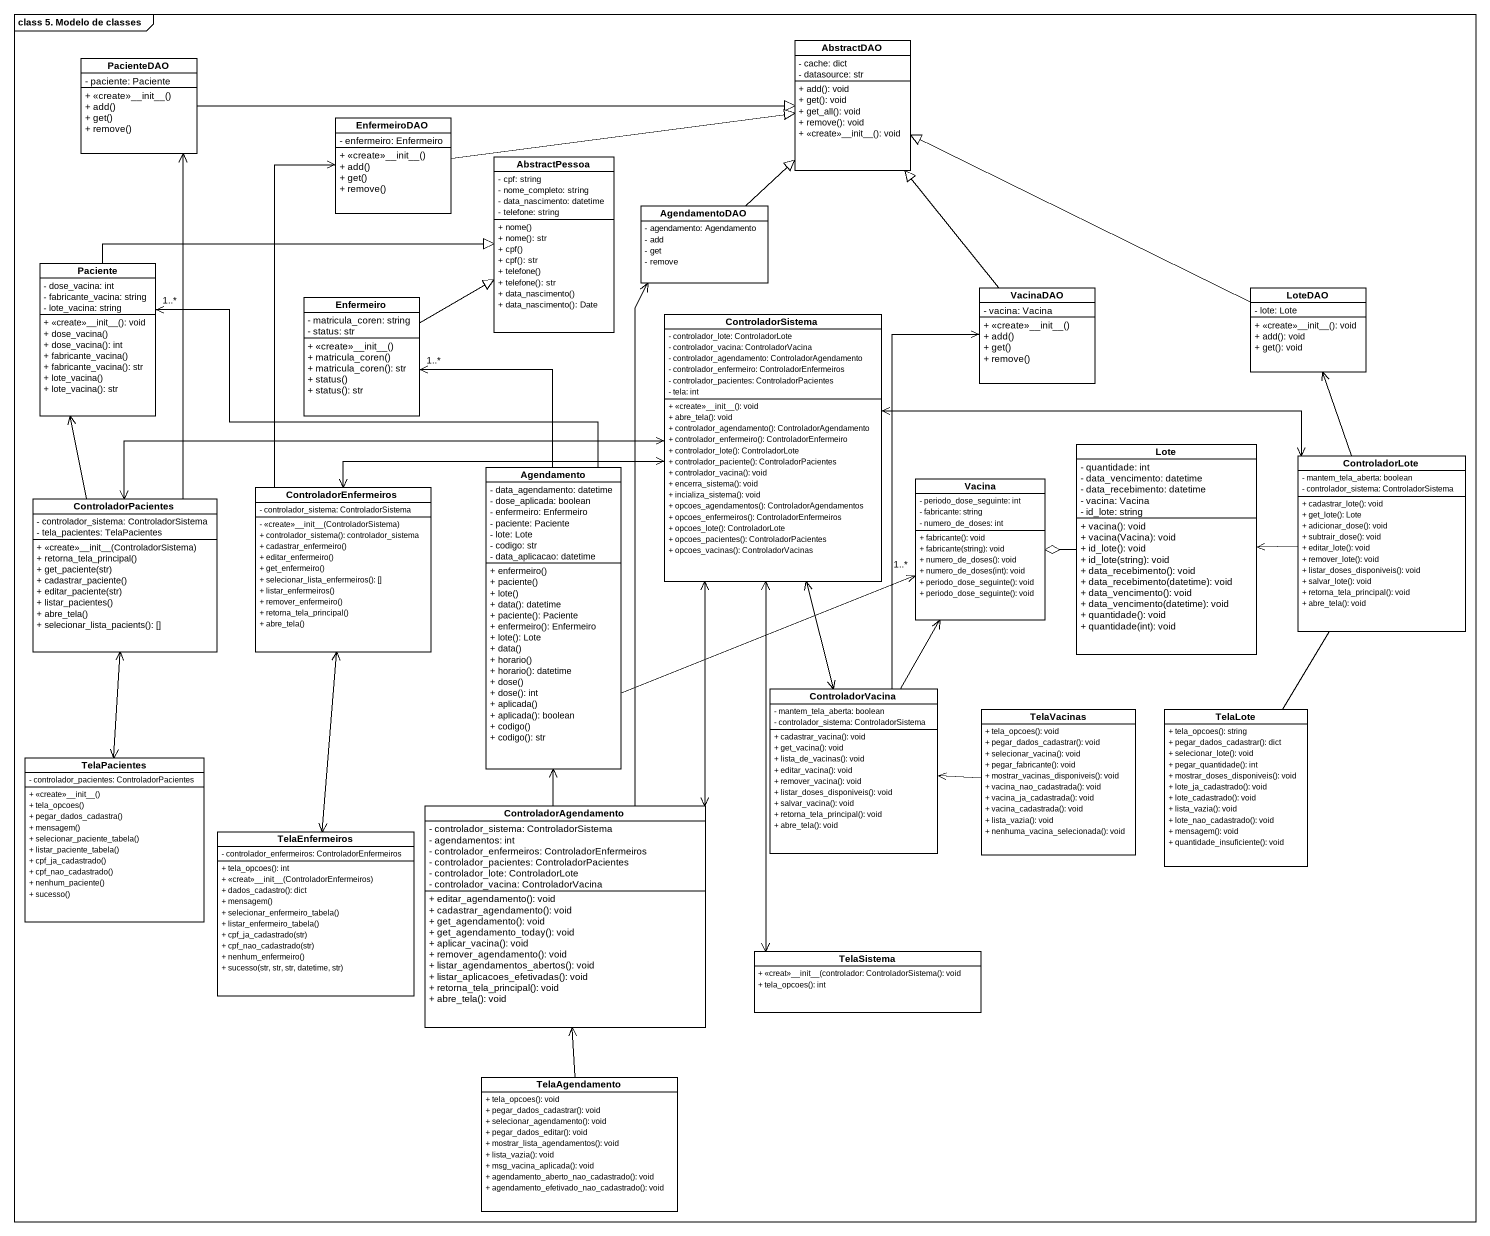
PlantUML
@startuml
mainframe class 5. Modelo de classes
hide circle
hide empty members
skinparam classAttributeIconSize 0
class PacienteDAO {
  - paciente: Paciente
  + <<create>>~__init~__()
  + add()
  + get()
  + remove()
}
class AbstractDAO {
  - cache: dict
  - datasource: str
  + add(): void
  + get(): void
  + get_all(): void
  + remove(): void
  + <<create>>~__init~__(): void
}
class EnfermeiroDAO {
  - enfermeiro: Enfermeiro
  + <<create>>~__init~__()
  + add()
  + get()
  + remove()
}
class AbstractPessoa {
  - cpf: string
  - nome_completo: string
  - data_nascimento: datetime
  - telefone: string
  + nome()
  + nome(): str
  + cpf()
  + cpf(): str
  + telefone()
  + telefone(): str
  + data_nascimento()
  + data_nascimento(): Date
}
class AgendamentoDAO {
  - agendamento: Agendamento
  - add
  - get
  - remove
}
class Paciente {
  - dose_vacina: int
  - fabricante_vacina: string
  - lote_vacina: string
  + <<create>>~__init~__(): void
  + dose_vacina()
  + dose_vacina(): int
  + fabricante_vacina()
  + fabricante_vacina(): str
  + lote_vacina()
  + lote_vacina(): str
}
class Enfermeiro {
  - matricula_coren: string
  - status: str
  + <<create>>~__init~__()
  + matricula_coren()
  + matricula_coren(): str
  + status()
  + status(): str
}
class VacinaDAO {
  - vacina: Vacina
  + <<create>>~__init~__()
  + add()
  + get()
  + remove()
}
class LoteDAO {
  - lote: Lote
  + <<create>>~__init~__(): void
  + add(): void
  + get(): void
}
class ControladorSistema {
  - controlador_lote: ControladorLote
  - controlador_vacina: ControladorVacina
  - controlador_agendamento: ControladorAgendamento
  - controlador_enfermeiro: ControladorEnfermeiros
  - controlador_pacientes: ControladorPacientes
  - tela: int
  + <<create>>~__init~__(): void
  + abre_tela(): void
  + controlador_agendamento(): ControladorAgendamento
  + controlador_enfermeiro(): ControladorEnfermeiro
  + controlador_lote(): ControladorLote
  + controlador_paciente(): ControladorPacientes
  + controlador_vacina(): void
  + encerra_sistema(): void
  + incializa_sistema(): void
  + opcoes_agendamentos(): ControladorAgendamentos
  + opcoes_enfermeiros(): ControladorEnfermeiros
  + opcoes_lote(): ControladorLote
  + opcoes_pacientes(): ControladorPacientes
  + opcoes_vacinas(): ControladorVacinas
}
class Lote {
  - quantidade: int
  - data_vencimento: datetime
  - data_recebimento: datetime
  - vacina: Vacina
  - id_lote: string
  + vacina(): void
  + vacina(Vacina): void
  + id_lote(): void
  + id_lote(string): void
  + data_recebimento(): void
  + data_recebimento(datetime): void
  + data_vencimento(): void
  + data_vencimento(datetime): void
  + quantidade(): void
  + quantidade(int): void
}
class ControladorLote {
  - mantem_tela_aberta: boolean
  - controlador_sistema: ControladorSistema
  + cadastrar_lote(): void
  + get_lote(): Lote
  + adicionar_dose(): void
  + subtrair_dose(): void
  + editar_lote(): void
  + remover_lote(): void
  + listar_doses_disponiveis(): void
  + salvar_lote(): void
  + retorna_tela_principal(): void
  + abre_tela(): void
}
class ControladorEnfermeiros {
  - controlador_sistema: ControladorSistema
  - <<create>>~__init~__(ControladorSistema)
  + controlador_sistema(): controlador_sistema
  + cadastrar_enfermeiro()
  + editar_enfermeiro()
  + get_enfermeiro()
  + selecionar_lista_enfermeiros(): []
  + listar_enfermeiros()
  + remover_enfermeiro()
  + retorna_tela_principal()
  + abre_tela()
}
class Agendamento {
  - data_agendamento: datetime
  - dose_aplicada: boolean
  - enfermeiro: Enfermeiro
  - paciente: Paciente
  - lote: Lote
  - codigo: str
  - data_aplicacao: datetime
  + enfermeiro()
  + paciente()
  + lote()
  + data(): datetime
  + paciente(): Paciente
  + enfermeiro(): Enfermeiro
  + lote(): Lote
  + data()
  + horario()
  + horario(): datetime
  + dose()
  + dose(): int
  + aplicada()
  + aplicada(): boolean
  + codigo()
  + codigo(): str
}
class Vacina {
  - periodo_dose_seguinte: int
  - fabricante: string
  - numero_de_doses: int
  + fabricante(): void
  + fabricante(string): void
  + numero_de_doses(): void
  + numero_de_doses(int): void
  + periodo_dose_seguinte(): void
  + periodo_dose_seguinte(): void
}
class ControladorPacientes {
  - controlador_sistema: ControladorSistema
  - tela_pacientes: TelaPacientes
  + <<create>>~__init~__(ControladorSistema)
  + retorna_tela_principal()
  + get_paciente(str)
  + cadastrar_paciente()
  + editar_paciente(str)
  + listar_pacientes()
  + abre_tela()
  + selecionar_lista_pacients(): []
}
class ControladorVacina {
  - mantem_tela_aberta: boolean
  - controlador_sistema: ControladorSistema
  + cadastrar_vacina(): void
  + get_vacina(): void
  + lista_de_vacinas(): void
  + editar_vacina(): void
  + remover_vacina(): void
  + listar_doses_disponiveis(): void
  + salvar_vacina(): void
  + retorna_tela_principal(): void
  + abre_tela(): void
}
class TelaVacinas {
  + tela_opcoes(): void
  + pegar_dados_cadastrar(): void
  + selecionar_vacina(): void
  + pegar_fabricante(): void
  + mostrar_vacinas_disponiveis(): void
  + vacina_nao_cadastrada(): void
  + vacina_ja_cadastrada(): void
  + vacina_cadastrada(): void
  + lista_vazia(): void
  + nenhuma_vacina_selecionada(): void
}
class TelaLote {
  + tela_opcoes(): string
  + pegar_dados_cadastrar(): dict
  + selecionar_lote(): void
  + pegar_quantidade(): int
  + mostrar_doses_disponiveis(): void
  + lote_ja_cadastrado(): void
  + lote_cadastrado(): void
  + lista_vazia(): void
  + lote_nao_cadastrado(): void
  + mensagem(): void
  + quantidade_insuficiente(): void
}
class TelaPacientes {
  - controlador_pacientes: ControladorPacientes
  + <<create>>~__init~__()
  + tela_opcoes()
  + pegar_dados_cadastra()
  + mensagem()
  + selecionar_paciente_tabela()
  + listar_paciente_tabela()
  + cpf_ja_cadastrado()
  + cpf_nao_cadastrado()
  + nenhum_paciente()
  + sucesso()
}
class ControladorAgendamento {
  - controlador_sistema: ControladorSistema
  - agendamentos: int
  - controlador_enfermeiros: ControladorEnfermeiros
  - controlador_pacientes: ControladorPacientes
  - controlador_lote: ControladorLote
  - controlador_vacina: ControladorVacina
  + editar_agendamento(): void
  + cadastrar_agendamento(): void
  + get_agendamento(): void
  + get_agendamento_today(): void
  + aplicar_vacina(): void
  + remover_agendamento(): void
  + listar_agendamentos_abertos(): void
  + listar_aplicacoes_efetivadas(): void
  + retorna_tela_principal(): void
  + abre_tela(): void
}
class TelaEnfermeiros {
  - controlador_enfermeiros: ControladorEnfermeiros
  + tela_opcoes(): int
  + <<creat>>~__init~__(ControladorEnfermeiros)
  + dados_cadastro(): dict
  + mensagem()
  + selecionar_enfermeiro_tabela()
  + listar_enfermeiro_tabela()
  + cpf_ja_cadastrado(str)
  + cpf_nao_cadastrado(str)
  + nenhum_enfermeiro()
  + sucesso(str, str, str, datetime, str)
}
class TelaSistema {
  + <<creat>>~__init~__(controlador: ControladorSistema(): void
  + tela_opcoes(): int
}
class TelaAgendamento {
  + tela_opcoes(): void
  + pegar_dados_cadastrar(): void
  + selecionar_agendamento(): void
  + pegar_dados_editar(): void
  + mostrar_lista_agendamentos(): void
  + lista_vazia(): void
  + msg_vacina_aplicada(): void
  + agendamento_aberto_nao_cadastrado(): void
  + agendamento_efetivado_nao_cadastrado(): void
}
PacienteDAO -right-|> AbstractDAO
EnfermeiroDAO -right-|> AbstractDAO
AgendamentoDAO -up-|> AbstractDAO
Paciente -right-|> AbstractPessoa
Enfermeiro -right-|> AbstractPessoa
VacinaDAO -up-|> AbstractDAO
LoteDAO -left-|> AbstractDAO
ControladorSistema <-right-> ControladorLote
ControladorSistema <--> ControladorVacina
ControladorSistema <--> ControladorAgendamento
ControladorSistema <--> TelaSistema
Lote -left-o Vacina
ControladorLote -up-> LoteDAO
ControladorLote -left-> Lote
ControladorEnfermeiros -up-> EnfermeiroDAO
ControladorEnfermeiros <-right-> ControladorSistema
Agendamento -up-> "1..*" Paciente
Agendamento -up-> "1..*" Enfermeiro
Vacina "1..*" <-left- Agendamento
ControladorPacientes -up-> PacienteDAO
ControladorPacientes -up-> Paciente
ControladorPacientes <-right-> ControladorSistema
ControladorVacina -up-> VacinaDAO
ControladorVacina -up-> Vacina
TelaVacinas -left-> ControladorVacina
TelaLote -up- ControladorLote
TelaPacientes <-up-> ControladorPacientes
ControladorAgendamento -up-> AgendamentoDAO
ControladorAgendamento -up-> Agendamento
TelaEnfermeiros <-up-> ControladorEnfermeiros
TelaAgendamento -up-> ControladorAgendamento
@enduml
